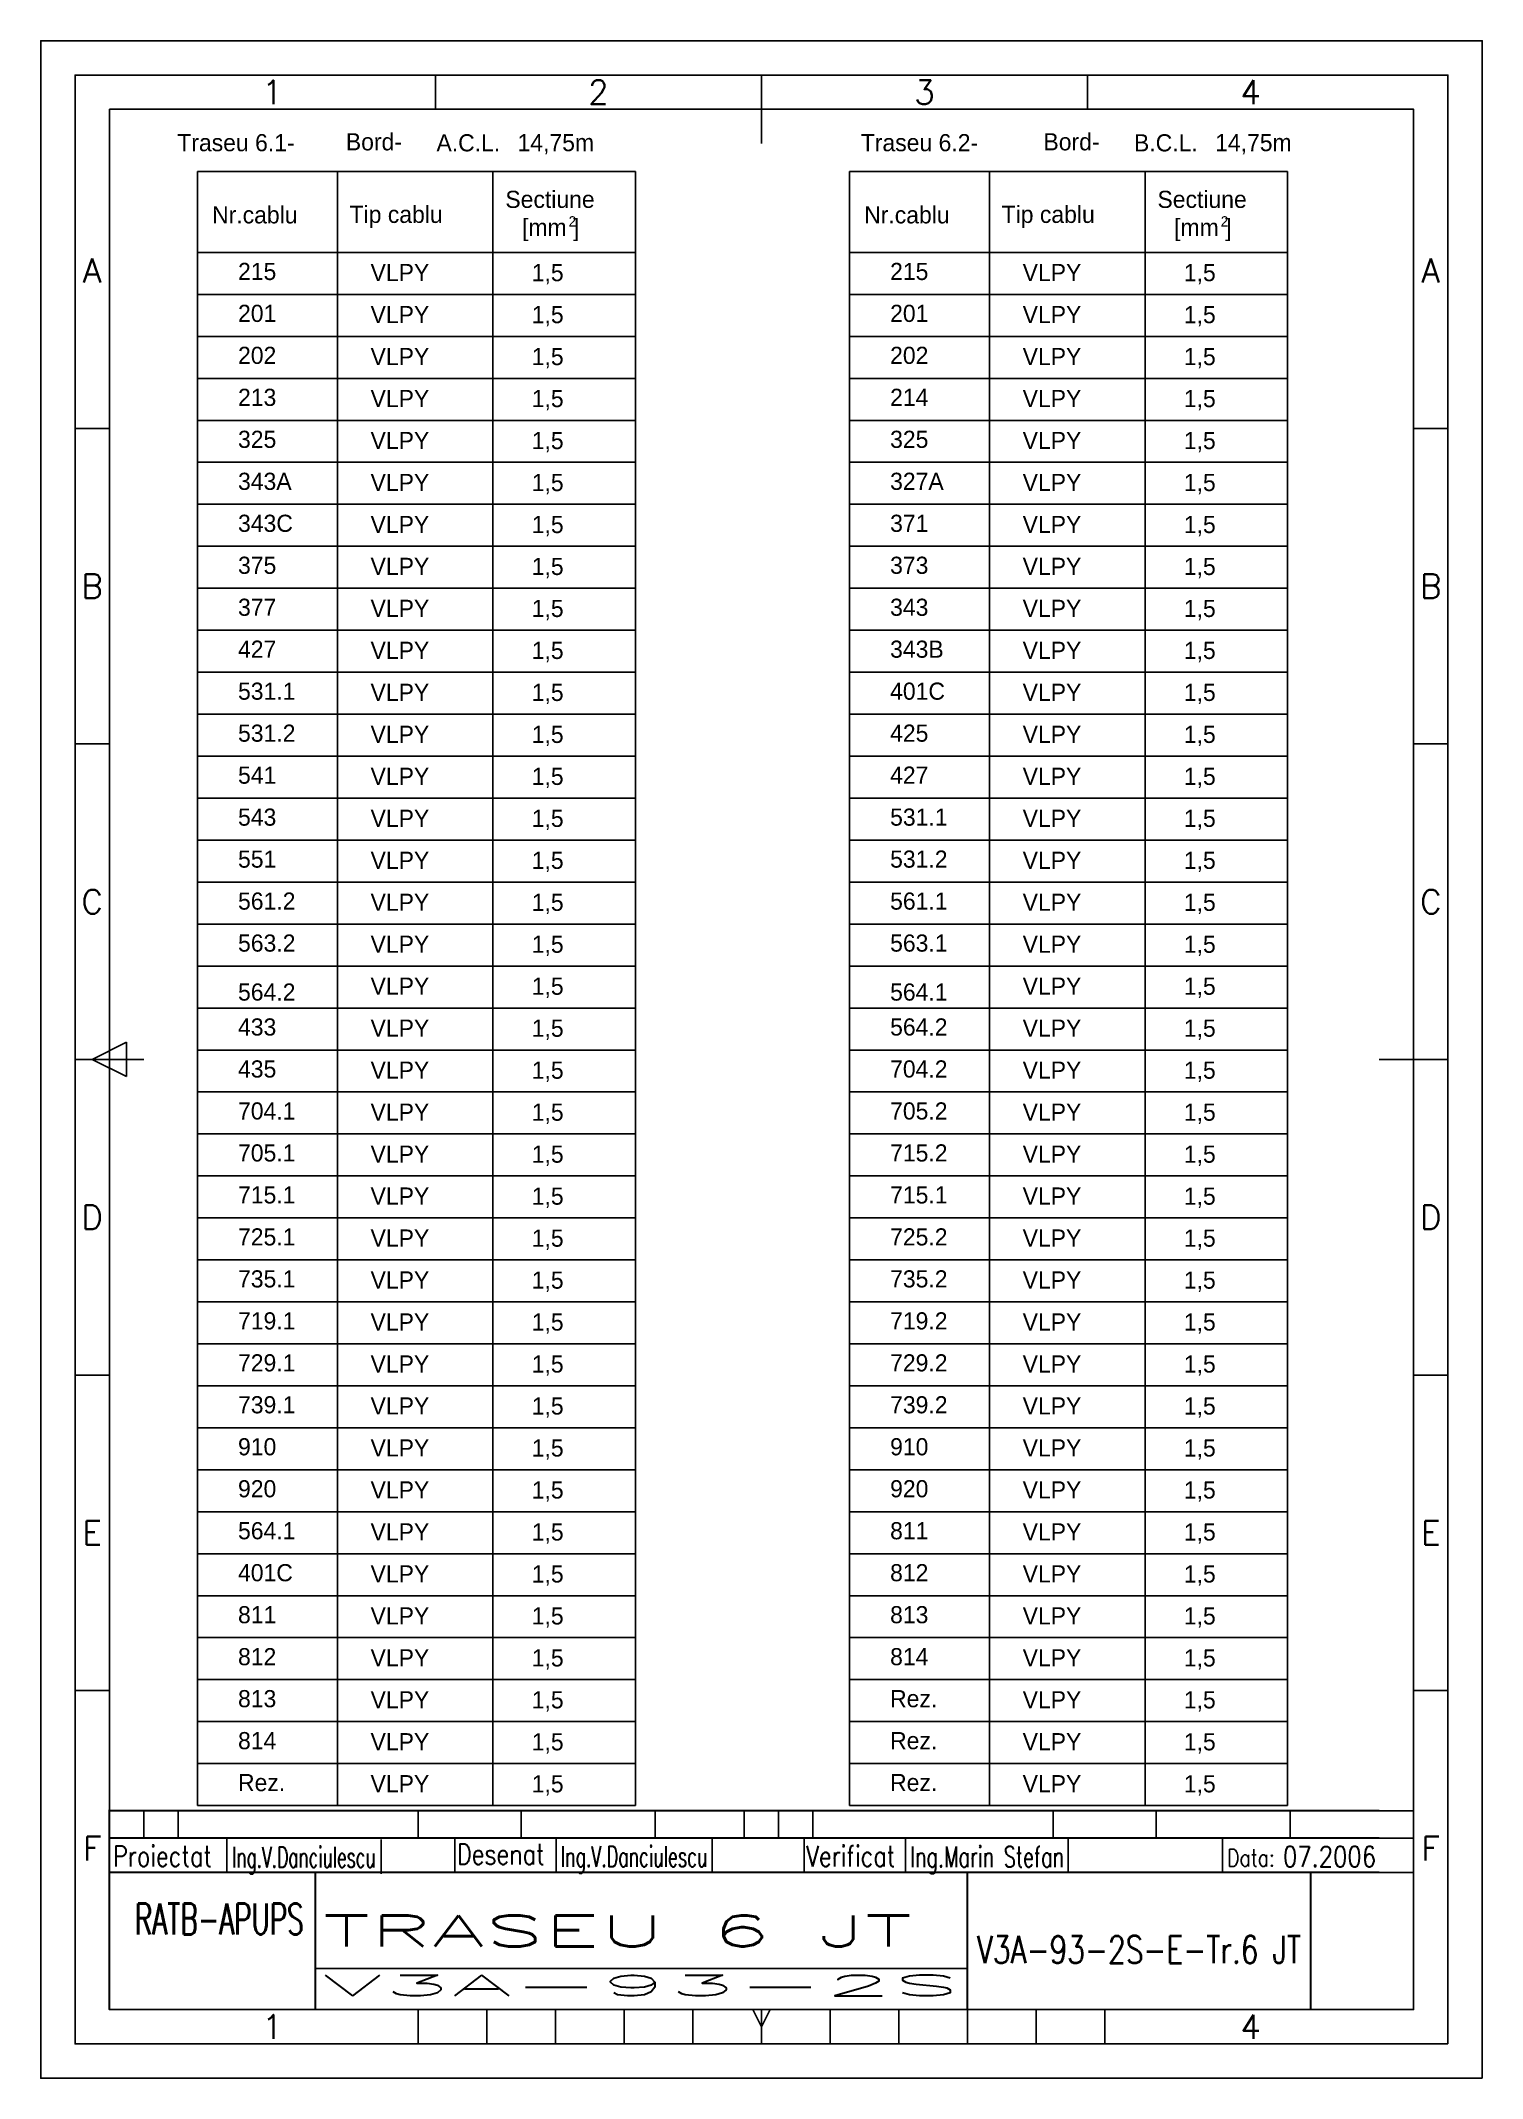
# Model space of a CAD drawing. Header units: millimetres. Extents: x 152 to 362, y 6 to 303.
import ezdxf
from ezdxf.enums import TextEntityAlignment as Align

# ---------------------------------------------------------------- set-up
doc = ezdxf.new("R2010")
doc.units = ezdxf.units.MM
doc.layers.add('INDICATOR', color=7, linetype='Continuous')
doc.styles.add('ISO', font='SIMPLEX.SHX')
doc.styles.add('ROMANS', font='ROMANS.shx', dxfattribs={"width": 0.8})

# ---------------------------------------------------------------- blocks, each defined once
blk = doc.blocks.new('a4')
at = {"color": 70}
for p, q in [((-152.5, 287), (-152.5, 292)), ((-105, 282), (-105, 292)), ((-57.5, 287), (-57.5, 292)), ((-200, 240.5), (-205, 240.5)), ((-5, 240.5), (-10, 240.5)), ((-200, 194.5), (-205, 194.5)), ((-5, 194.5), (-10, 194.5)), ((-205, 148.5), (-195, 148.5)), ((-202.5, 148.5), (-197.5, 151)), ((-197.5, 146), (-202.5, 148.5)), ((-197.5, 151), (-197.5, 146)), ((-15, 148.5), (-5, 148.5)), ((-200, 102.5), (-205, 102.5)), ((-5, 102.5), (-10, 102.5)), ((-200, 56.5), (-205, 56.5)), ((-5, 56.5), (-10, 56.5)), ((-155, 5), (-155, 10)), ((-145, 5), (-145, 10)), ((-135, 5), (-135, 10)), ((-125, 5), (-125, 10)), ((-115, 5), (-115, 10)), ((-105, 7.5), (-106.25, 10)), ((-103.75, 10), (-105, 7.5)), ((-105, 10), (-105, 5)), ((-95, 5), (-95, 10)), ((-85, 5), (-85, 10)), ((-75, 5), (-75, 10)), ((-65, 5), (-65, 10)), ((-55, 5), (-55, 10))]:
    blk.add_line(p, q, dxfattribs=at)
at = {"color": 240}
for points in [[(0, 0), (0, 297), (-210, 297), (-210, 0)], [(-5, 5), (-5, 292), (-205, 292), (-205, 5)]]:
    blk.add_lwpolyline(points, close=True, dxfattribs=at)
at = {"color": 70}
blk.add_lwpolyline([(-200, 287), (-200, 10), (-10, 10), (-10, 287)], close=True, dxfattribs=at)
at = {"color": 50, "style": 'ISO'}
for s, p in [('1', (-176.25, 289.5)), ('2', (-128.75, 289.5)), ('3', (-81.25, 289.5)), ('4', (-33.75, 289.5)), ('A', (-202.5, 263.5)), ('A', (-7.5, 263.5)), ('B', (-202.5, 217.5)), ('B', (-7.5, 217.5)), ('C', (-202.5, 171.5)), ('C', (-7.5, 171.5)), ('D', (-202.5, 125.5)), ('D', (-7.5, 125.5)), ('E', (-202.5, 79.5)), ('E', (-7.5, 79.5)), ('F', (-202.5, 33.5)), ('F', (-7.5, 33.5)), ('1', (-176.25, 7.5)), ('4', (-33.75, 7.5))]:
    blk.add_text(s, height=3.5, dxfattribs=at).set_placement(p, align=Align.MIDDLE)
blk = doc.blocks.new('indic-el')
at = {"layer": 'INDICATOR', "color": 1}
for p, q in [((-180, 25), (-180, 29)), ((-175, 25), (-175, 29)), ((-140, 25), (-140, 29)), ((-125, 25), (-125, 29)), ((-105.5, 25), (-105.5, 29)), ((-87.5, 25), (-87.5, 29)), ((-82.5, 25), (-82.5, 29)), ((-47.5, 25), (-47.5, 29)), ((-32.5, 25), (-32.5, 29)), ((-13, 25), (-13, 29)), ((-167.9, 20), (-167.9, 25)), ((-145.42, 19.8), (-145.42, 24.8)), ((-134.65, 20.08), (-134.65, 25.08)), ((-119.93, 20), (-119.93, 25)), ((-97.19, 20), (-97.19, 25)), ((-83.77, 20), (-83.77, 25)), ((-69.03, 20), (-69.03, 25)), ((-45.33, 20), (-45.33, 25)), ((-22.83, 20), (-22.83, 25)), ((-155, 6), (-60, 6))]:
    blk.add_line(p, q, dxfattribs=at)
at = {"layer": 'INDICATOR'}
blk.add_line((-92.5, 25), (-92.5, 29), dxfattribs=at)
at = {"layer": 'INDICATOR', "const_width": 0.3, "flags": 128}
for points in [[(0, 29), (-185, 29), (-185, 0)], [(0, 25), (-185, 25)], [(0, 20), (-185, 20)], [(-155, 0), (-155, 20)], [(-60, 0), (-60, 20)], [(-10, 0), (-10, 20)]]:
    blk.add_lwpolyline(points, dxfattribs=at)
at = {"layer": 'INDICATOR', "color": 1, "style": 'ROMANS', "width": 0.8}
for s, height, p in [('Proiectat', 3, (-184.48, 20.88)), ('Desenat', 3, (-134.37, 21.17)), ('Verificat', 3, (-83.49, 20.88)), ('Data:', 2.5, (-22.15, 20.88))]:
    blk.add_text(s, height=height, dxfattribs=at).set_placement(p)
at = {"layer": 'INDICATOR', "style": 'ROMANS', "width": 0.570908}
blk.add_text('RATB-APUPS', height=4.5, dxfattribs=at).set_placement((-181.28, 10.96), (-156.69, 10.96), align=Align.FIT)
at = {"layer": 'INDICATOR', "color": 1, "style": 'ROMANS'}
for tag, height, width, p, p2 in [('DESENAT', 3, 1.116423, (-119.25, 20.84), (-97.88, 20.84)), ('VERIFICAT', 3, 1.074468, (-68.34, 20.8), (-45.93, 20.8)), ('DATA', 3, 1.321041, (-14.04, 20.81), (-0.45, 20.81)), ('PROIECTAT', 3, 0.908325, (-167.12, 20.74), (-146.23, 20.74)), ('NUME_DESEN', 4.5, 2.080219, (-153.9, 9.22), (-61.18, 9.22)), ('NUMAR', 4, 2.383056, (-58.61, 6.76), (-11.4, 6.76)), ('ANS', 3, 11.421134, (-154.04, 2.01), (-61.04, 2.01))]:
    blk.add_attdef(tag, text='', height=height, dxfattribs=dict(at, width=width)).set_placement(p, p2, align=Align.FIT)

msp = doc.modelspace()

# ---------------------------------------------------------------- linework, layer by layer
at = {"color": 3}
for p, q in [((175.23, 283.99), (175.23, 45.81)), ((175.23, 283.99), (239.02, 283.99)), ((195.63, 283.99), (195.63, 45.81)), ((218.27, 283.99), (218.27, 45.81)), ((239.02, 283.99), (239.02, 45.81)), ((270.23, 283.99), (334.02, 283.99)), ((270.23, 283.99), (270.23, 45.81)), ((290.63, 283.99), (290.63, 45.81)), ((313.27, 283.99), (313.27, 45.81)), ((334.02, 283.99), (334.02, 45.81)), ((175.23, 272.21), (239.02, 272.21)), ((270.23, 272.21), (334.02, 272.21)), ((175.23, 45.81), (239.02, 45.81)), ((270.23, 45.81), (334.02, 45.81))]:
    msp.add_line(p, q, dxfattribs=at)
at = {"color": 2}
for p, q in [((175.23, 266.09), (239.02, 266.09)), ((270.23, 266.09), (334.02, 266.09)), ((175.23, 259.97), (239.02, 259.97)), ((270.23, 259.97), (334.02, 259.97)), ((175.23, 253.85), (239.02, 253.85)), ((270.23, 253.85), (334.02, 253.85)), ((175.23, 247.73), (239.02, 247.73)), ((270.23, 247.73), (334.02, 247.73)), ((175.23, 241.62), (239.02, 241.62)), ((270.23, 241.62), (334.02, 241.62)), ((175.23, 235.5), (239.02, 235.5)), ((270.23, 235.5), (334.02, 235.5)), ((175.23, 229.38), (239.02, 229.38)), ((270.23, 229.38), (334.02, 229.38)), ((175.23, 223.26), (239.02, 223.26)), ((270.23, 223.26), (334.02, 223.26)), ((175.23, 217.14), (239.02, 217.14)), ((270.23, 217.14), (334.02, 217.14)), ((175.23, 211.02), (239.02, 211.02)), ((270.23, 211.02), (334.02, 211.02)), ((175.23, 204.9), (239.02, 204.9)), ((270.23, 204.9), (334.02, 204.9)), ((175.23, 198.78), (239.02, 198.78)), ((270.23, 198.78), (334.02, 198.78)), ((175.23, 192.66), (239.02, 192.66)), ((270.23, 192.66), (334.02, 192.66)), ((175.23, 186.55), (239.02, 186.55)), ((270.23, 186.55), (334.02, 186.55)), ((175.23, 180.43), (239.02, 180.43)), ((270.23, 180.43), (334.02, 180.43)), ((175.23, 174.31), (239.02, 174.31)), ((270.23, 174.31), (334.02, 174.31)), ((175.23, 168.19), (239.02, 168.19)), ((270.23, 168.19), (334.02, 168.19)), ((175.23, 162.07), (239.02, 162.07)), ((270.23, 162.07), (334.02, 162.07)), ((175.23, 155.95), (239.02, 155.95)), ((270.23, 155.95), (334.02, 155.95)), ((175.23, 149.83), (239.02, 149.83)), ((270.23, 149.83), (334.02, 149.83)), ((175.23, 143.71), (239.02, 143.71)), ((270.23, 143.71), (334.02, 143.71)), ((175.23, 137.59), (239.02, 137.59)), ((270.23, 137.59), (334.02, 137.59)), ((175.23, 131.48), (239.02, 131.48)), ((270.23, 131.48), (334.02, 131.48)), ((175.23, 125.36), (239.02, 125.36)), ((270.23, 125.36), (334.02, 125.36)), ((175.23, 119.24), (239.02, 119.24)), ((270.23, 119.24), (334.02, 119.24)), ((175.23, 113.12), (239.02, 113.12)), ((270.23, 113.12), (334.02, 113.12)), ((175.23, 107), (239.02, 107)), ((270.23, 107), (334.02, 107)), ((175.23, 100.88), (239.02, 100.88)), ((270.23, 100.88), (334.02, 100.88)), ((175.23, 94.76), (239.02, 94.76)), ((270.23, 94.76), (334.02, 94.76)), ((175.23, 88.64), (239.02, 88.64)), ((270.23, 88.64), (334.02, 88.64)), ((175.23, 82.52), (239.02, 82.52)), ((270.23, 82.52), (334.02, 82.52)), ((175.23, 76.41), (239.02, 76.41)), ((270.23, 76.41), (334.02, 76.41)), ((175.23, 70.29), (239.02, 70.29)), ((270.23, 70.29), (334.02, 70.29)), ((175.23, 64.17), (239.02, 64.17)), ((270.23, 64.17), (334.02, 64.17)), ((175.23, 58.05), (239.02, 58.05)), ((270.23, 58.05), (334.02, 58.05)), ((175.23, 51.93), (239.02, 51.93)), ((270.23, 51.93), (334.02, 51.93))]:
    msp.add_line(p, q, dxfattribs=at)
for p, q in [((347.39, 45.07), (352.39, 45.07)), ((347.39, 41.07), (352.39, 41.07)), ((347.39, 36.07), (352.39, 36.07))]:
    msp.add_line(p, q)

# ---------------------------------------------------------------- block references
msp.add_blockref('a4', (362.39, 6.07), dxfattribs=at)
at = {"color": 3, "linetype": 'ByBlock'}
ref = msp.add_blockref('indic-el', (347.39, 16.07), dxfattribs=at)
ref.add_attrib('NUME_DESEN', 'TRASEU 6 JT ', dxfattribs={"layer": 'INDICATOR', "color": 1, "height": 4.5, "style": 'ROMANS', "width": 1.873098}).set_placement((193.49, 25.29), (286.21, 25.29), align=Align.FIT)
ref.add_attrib('ANS', 'V3A-93-2S', dxfattribs={"layer": 'INDICATOR', "color": 1, "height": 3, "style": 'ROMANS', "width": 3.518944}).set_placement((193.35, 18.08), (286.36, 18.08), align=Align.FIT)
ref.add_attrib('NUMAR', 'V3A-93-2S-E-Tr.6 JT', dxfattribs={"layer": 'INDICATOR', "color": 1, "height": 4, "style": 'ROMANS', "width": 0.669832}).set_placement((288.78, 22.82), (335.99, 22.82), align=Align.FIT)
ref.add_attrib('DESENAT', 'Ing.V.Danciulescu', dxfattribs={"layer": 'INDICATOR', "color": 1, "height": 3, "style": 'ROMANS', "width": 0.566669}).set_placement((228.14, 36.9), (249.51, 36.9), align=Align.FIT)
ref.add_attrib('VERIFICAT', 'Ing.Marin Stefan', dxfattribs={"layer": 'INDICATOR', "color": 1, "height": 3, "style": 'ROMANS', "width": 0.612783}).set_placement((279.06, 36.86), (301.47, 36.86), align=Align.FIT)
ref.add_attrib('DATA', '07.2006', dxfattribs={"layer": 'INDICATOR', "color": 1, "height": 3, "style": 'ROMANS', "width": 0.748937}).set_placement((333.35, 36.87), (346.94, 36.87), align=Align.FIT)
ref.add_attrib('PROIECTAT', 'Ing.V.Danciulescu', dxfattribs={"layer": 'INDICATOR', "color": 1, "height": 3, "style": 'ROMANS', "width": 0.553941}).set_placement((180.27, 36.81), (201.16, 36.81), align=Align.FIT)

# ---------------------------------------------------------------- texts
at = {"color": 2}
for s, height, p in [('Traseu 6.1-', 2.5, (172.28, 286.96)), ('Bord-', 2.5, (196.84, 287.09)), ('A.C.L.', 2.5, (210.04, 286.94)), ('14,75m', 2.5, (221.85, 286.97)), ('Traseu 6.2-', 2.5, (271.86, 286.96)), ('Bord-', 2.5, (298.47, 287.09)), ('B.C.L.', 2.5, (311.66, 286.94)), ('14,75m', 2.5, (323.48, 286.97)), ('Sectiune', 2.5, (220.08, 278.7)), ('Sectiune', 2.5, (315.08, 278.7)), ('Nr.cablu', 2.5, (177.35, 276.44)), ('Tip cablu', 2.5, (197.38, 276.51)), ('[mm ]', 2.5, (222.51, 274.61)), ('2', 1.5, (229.29, 275.99)), ('Nr.cablu', 2.5, (272.35, 276.44)), ('Tip cablu', 2.5, (292.38, 276.51)), ('[mm ]', 2.5, (317.51, 274.61)), ('2', 1.5, (324.29, 275.99)), ('215', 2.5, (181.13, 268.19)), ('VLPY', 2.5, (200.44, 268.03)), ('1,5', 2.5, (223.92, 268.02)), ('215', 2.5, (276.13, 268.19)), ('VLPY', 2.5, (295.44, 268.03)), ('1,5', 2.5, (318.92, 268.02)), ('201', 2.5, (181.13, 262.08)), ('VLPY', 2.5, (200.44, 261.91)), ('1,5', 2.5, (223.92, 261.9)), ('201', 2.5, (276.13, 262.08)), ('VLPY', 2.5, (295.44, 261.91)), ('1,5', 2.5, (318.92, 261.9)), ('202', 2.5, (181.13, 255.96)), ('202', 2.5, (276.13, 255.96)), ('VLPY', 2.5, (200.44, 255.79)), ('1,5', 2.5, (223.92, 255.78)), ('VLPY', 2.5, (295.44, 255.79)), ('1,5', 2.5, (318.92, 255.78)), ('213', 2.5, (181.13, 249.84)), ('VLPY', 2.5, (200.44, 249.67)), ('1,5', 2.5, (223.92, 249.66)), ('214', 2.5, (276.13, 249.84)), ('VLPY', 2.5, (295.44, 249.67)), ('1,5', 2.5, (318.92, 249.66)), ('325', 2.5, (181.13, 243.72)), ('VLPY', 2.5, (200.44, 243.55)), ('1,5', 2.5, (223.92, 243.54)), ('325', 2.5, (276.13, 243.72)), ('VLPY', 2.5, (295.44, 243.55)), ('1,5', 2.5, (318.92, 243.54)), ('343A', 2.5, (181.13, 237.6)), ('VLPY', 2.5, (200.44, 237.43)), ('1,5', 2.5, (223.92, 237.42)), ('327A', 2.5, (276.13, 237.6)), ('VLPY', 2.5, (295.44, 237.43)), ('1,5', 2.5, (318.92, 237.42)), ('343C', 2.5, (181.13, 231.48)), ('VLPY', 2.5, (200.44, 231.31)), ('1,5', 2.5, (223.92, 231.3)), ('371', 2.5, (276.13, 231.48)), ('VLPY', 2.5, (295.44, 231.31)), ('1,5', 2.5, (318.92, 231.3)), ('375', 2.5, (181.13, 225.36)), ('VLPY', 2.5, (200.44, 225.2)), ('1,5', 2.5, (223.92, 225.19)), ('373', 2.5, (276.13, 225.36)), ('VLPY', 2.5, (295.44, 225.2)), ('1,5', 2.5, (318.92, 225.19)), ('377', 2.5, (181.13, 219.24)), ('VLPY', 2.5, (200.44, 219.08)), ('1,5', 2.5, (223.92, 219.07)), ('343', 2.5, (276.13, 219.24)), ('VLPY', 2.5, (295.44, 219.08)), ('1,5', 2.5, (318.92, 219.07)), ('427', 2.5, (181.13, 213.13)), ('VLPY', 2.5, (200.44, 212.96)), ('1,5', 2.5, (223.92, 212.95)), ('343B', 2.5, (276.13, 213.13)), ('VLPY', 2.5, (295.44, 212.96)), ('1,5', 2.5, (318.92, 212.95)), ('531.1', 2.5, (181.13, 207.01)), ('VLPY', 2.5, (200.44, 206.84)), ('1,5', 2.5, (223.92, 206.83)), ('401C', 2.5, (276.13, 207.01)), ('VLPY', 2.5, (295.44, 206.84)), ('1,5', 2.5, (318.92, 206.83)), ('531.2', 2.5, (181.13, 200.89)), ('VLPY', 2.5, (200.44, 200.72)), ('1,5', 2.5, (223.92, 200.71)), ('425', 2.5, (276.13, 200.89)), ('VLPY', 2.5, (295.44, 200.72)), ('1,5', 2.5, (318.92, 200.71)), ('541', 2.5, (181.13, 194.77)), ('VLPY', 2.5, (200.44, 194.6)), ('1,5', 2.5, (223.92, 194.59)), ('427', 2.5, (276.13, 194.77)), ('VLPY', 2.5, (295.44, 194.6)), ('1,5', 2.5, (318.92, 194.59)), ('543', 2.5, (181.13, 188.65)), ('VLPY', 2.5, (200.44, 188.48)), ('1,5', 2.5, (223.92, 188.47)), ('531.1', 2.5, (276.13, 188.65)), ('VLPY', 2.5, (295.44, 188.48)), ('1,5', 2.5, (318.92, 188.47)), ('551', 2.5, (181.13, 182.53)), ('VLPY', 2.5, (200.44, 182.36)), ('1,5', 2.5, (223.92, 182.35)), ('531.2', 2.5, (276.13, 182.53)), ('VLPY', 2.5, (295.44, 182.36)), ('1,5', 2.5, (318.92, 182.35)), ('561.2', 2.5, (181.13, 176.41)), ('VLPY', 2.5, (200.44, 176.24)), ('1,5', 2.5, (223.92, 176.23)), ('561.1', 2.5, (276.13, 176.41)), ('VLPY', 2.5, (295.44, 176.24)), ('1,5', 2.5, (318.92, 176.23)), ('563.2', 2.5, (181.13, 170.29)), ('VLPY', 2.5, (200.44, 170.13)), ('1,5', 2.5, (223.92, 170.12)), ('563.1', 2.5, (276.13, 170.29)), ('VLPY', 2.5, (295.44, 170.13)), ('1,5', 2.5, (318.92, 170.12)), ('VLPY', 2.5, (200.44, 164.01)), ('1,5', 2.5, (223.92, 164)), ('VLPY', 2.5, (295.44, 164.01)), ('1,5', 2.5, (318.92, 164)), ('564.2', 2.5, (181.13, 163.15)), ('564.1', 2.5, (276.13, 163.15)), ('433', 2.5, (181.13, 158.06)), ('VLPY', 2.5, (200.44, 157.89)), ('564.2', 2.5, (276.13, 158.06)), ('VLPY', 2.5, (295.44, 157.89)), ('1,5', 2.5, (223.92, 157.88)), ('1,5', 2.5, (318.92, 157.88)), ('435', 2.5, (181.13, 151.94)), ('704.2', 2.5, (276.13, 151.94)), ('VLPY', 2.5, (200.44, 151.77)), ('1,5', 2.5, (223.92, 151.76)), ('VLPY', 2.5, (295.44, 151.77)), ('1,5', 2.5, (318.92, 151.76)), ('704.1', 2.5, (181.13, 145.82)), ('VLPY', 2.5, (200.44, 145.65)), ('1,5', 2.5, (223.92, 145.64)), ('705.2', 2.5, (276.13, 145.82)), ('VLPY', 2.5, (295.44, 145.65)), ('1,5', 2.5, (318.92, 145.64)), ('705.1', 2.5, (181.13, 139.7)), ('VLPY', 2.5, (200.44, 139.53)), ('1,5', 2.5, (223.92, 139.52)), ('715.2', 2.5, (276.13, 139.7)), ('VLPY', 2.5, (295.44, 139.53)), ('1,5', 2.5, (318.92, 139.52)), ('715.1', 2.5, (181.13, 133.58)), ('VLPY', 2.5, (200.44, 133.41)), ('1,5', 2.5, (223.92, 133.4)), ('715.1', 2.5, (276.13, 133.58)), ('VLPY', 2.5, (295.44, 133.41)), ('1,5', 2.5, (318.92, 133.4)), ('725.1', 2.5, (181.13, 127.46)), ('VLPY', 2.5, (200.44, 127.29)), ('1,5', 2.5, (223.92, 127.28)), ('725.2', 2.5, (276.13, 127.46)), ('VLPY', 2.5, (295.44, 127.29)), ('1,5', 2.5, (318.92, 127.28)), ('735.1', 2.5, (181.13, 121.34)), ('VLPY', 2.5, (200.44, 121.18)), ('1,5', 2.5, (223.92, 121.16)), ('735.2', 2.5, (276.13, 121.34)), ('VLPY', 2.5, (295.44, 121.18)), ('1,5', 2.5, (318.92, 121.16)), ('719.1', 2.5, (181.13, 115.22)), ('VLPY', 2.5, (200.44, 115.06)), ('1,5', 2.5, (223.92, 115.05)), ('719.2', 2.5, (276.13, 115.22)), ('VLPY', 2.5, (295.44, 115.06)), ('1,5', 2.5, (318.92, 115.05)), ('729.1', 2.5, (181.13, 109.1)), ('VLPY', 2.5, (200.44, 108.94)), ('1,5', 2.5, (223.92, 108.93)), ('729.2', 2.5, (276.13, 109.1)), ('VLPY', 2.5, (295.44, 108.94)), ('1,5', 2.5, (318.92, 108.93)), ('739.1', 2.5, (181.13, 102.99)), ('VLPY', 2.5, (200.44, 102.82)), ('1,5', 2.5, (223.92, 102.81)), ('739.2', 2.5, (276.13, 102.99)), ('VLPY', 2.5, (295.44, 102.82)), ('1,5', 2.5, (318.92, 102.81)), ('910', 2.5, (181.13, 96.87)), ('VLPY', 2.5, (200.44, 96.7)), ('1,5', 2.5, (223.92, 96.69)), ('910', 2.5, (276.13, 96.87)), ('VLPY', 2.5, (295.44, 96.7)), ('1,5', 2.5, (318.92, 96.69)), ('920', 2.5, (181.13, 90.75)), ('VLPY', 2.5, (200.44, 90.58)), ('1,5', 2.5, (223.92, 90.57)), ('920', 2.5, (276.13, 90.75)), ('VLPY', 2.5, (295.44, 90.58)), ('1,5', 2.5, (318.92, 90.57)), ('564.1', 2.5, (181.13, 84.63)), ('VLPY', 2.5, (200.44, 84.46)), ('1,5', 2.5, (223.92, 84.45)), ('811', 2.5, (276.13, 84.63)), ('VLPY', 2.5, (295.44, 84.46)), ('1,5', 2.5, (318.92, 84.45)), ('401C', 2.5, (181.13, 78.51)), ('VLPY', 2.5, (200.44, 78.34)), ('1,5', 2.5, (223.92, 78.33)), ('812', 2.5, (276.13, 78.51)), ('VLPY', 2.5, (295.44, 78.34)), ('1,5', 2.5, (318.92, 78.33)), ('811', 2.5, (181.13, 72.39)), ('VLPY', 2.5, (200.44, 72.22)), ('1,5', 2.5, (223.92, 72.21)), ('813', 2.5, (276.13, 72.39)), ('VLPY', 2.5, (295.44, 72.22)), ('1,5', 2.5, (318.92, 72.21)), ('812', 2.5, (181.13, 66.27)), ('VLPY', 2.5, (200.44, 66.11)), ('1,5', 2.5, (223.92, 66.09)), ('814', 2.5, (276.13, 66.27)), ('VLPY', 2.5, (295.44, 66.11)), ('1,5', 2.5, (318.92, 66.09)), ('813', 2.5, (181.13, 60.15)), ('VLPY', 2.5, (200.44, 59.99)), ('1,5', 2.5, (223.92, 59.98)), ('Rez.', 2.5, (276.13, 60.15)), ('VLPY', 2.5, (295.44, 59.99)), ('1,5', 2.5, (318.92, 59.98)), ('814', 2.5, (181.13, 54.03)), ('Rez.', 2.5, (276.13, 54.03)), ('VLPY', 2.5, (200.44, 53.87)), ('1,5', 2.5, (223.92, 53.86)), ('VLPY', 2.5, (295.44, 53.87)), ('1,5', 2.5, (318.92, 53.86)), ('Rez.', 2.5, (181.13, 47.92)), ('VLPY', 2.5, (200.44, 47.75)), ('1,5', 2.5, (223.92, 47.74)), ('Rez.', 2.5, (276.13, 47.92)), ('VLPY', 2.5, (295.44, 47.75)), ('1,5', 2.5, (318.92, 47.74))]:
    msp.add_text(s, height=height, dxfattribs=at).set_placement(p)

doc.saveas('drawing.dxf')
